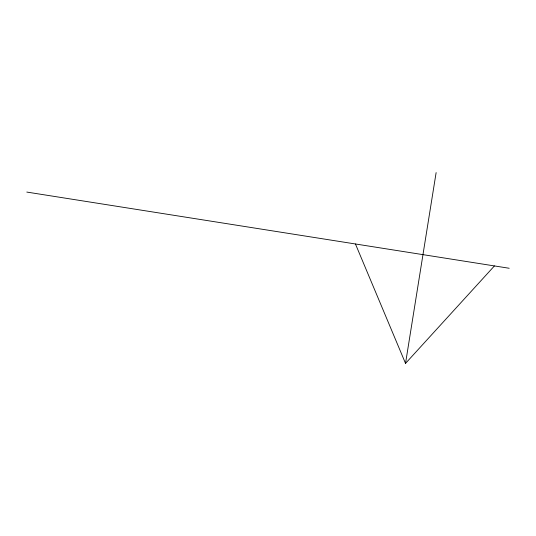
<?xml version="1.0" encoding="UTF-8"?>
<svg xmlns="http://www.w3.org/2000/svg" width="536" height="536" viewBox="0 0 536 536"><rect width="100%" height="100%" fill="white"/><g stroke="black" fill="none" stroke-linecap="round" stroke-linejoin="round"><path stroke-width="0.8" d="M494.413 265.93L405.524 363.401L436.13 172.599M26.8 192.069L509.2 268.261M355.442 243.974L405.524 363.401"/></g></svg>
